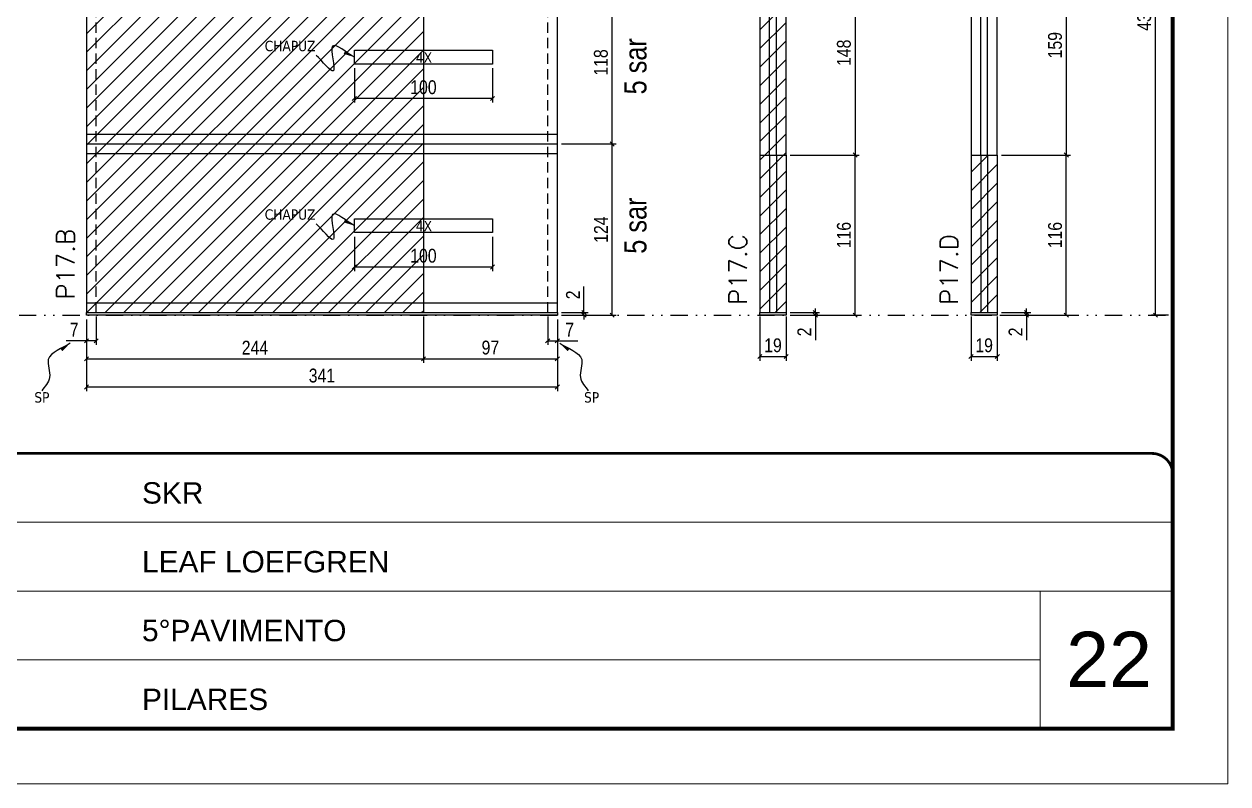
# Model space of a CAD drawing. Extents: x 14400 to 27878, y -21631 to 6985.
# Drawn here: x 16625 to 17497, y 192 to 742 of the extents above; entities that cross this region are included whole.
import ezdxf

# ---------------------------------------------------------------- set-up
doc = ezdxf.new("R2010")
doc.units = 0
for name, pattern in [('CONTINUO', [0]), ('DASHED', [0.75, 0.5, -0.25]), ('DIVIDE2', [0.625, 0.25, -0.125, 0, -0.125, 0, -0.125]), ('HIDDEN', [0.375, 0.25, -0.125])]:
    doc.linetypes.add(name, pattern=pattern)
for name, color, linetype, lineweight in [('CARIMBO', 255, 'Continuous', 9), ('Folhas', 255, 'Continuous', 9), ('Hachura', 251, 'Continuous', 9), ('SARRAFO DE PRESSAO', 251, 'DASHED', 9), ('Texto Seção', 7, 'Continuous', 15)]:
    doc.layers.add(name, color=color, linetype=linetype, lineweight=lineweight)
for name, color, linetype in [('COTA', 241, 'Continuous'), ('NOMENCLATURA', 7, 'Continuous'), ('Nível', 160, 'Continuous'), ('Painéis', 200, 'Continuous'), ('SARR_2.2x10', 60, 'Continuous'), ('SARR_2.2x7', 40, 'Continuous'), ('Sarrafo de Pressão', 42, 'HIDDEN'), ('texto', 7, 'Continuous')]:
    doc.layers.add(name, color=color, linetype=linetype)
doc.styles.add('ARIAL', font='arial.ttf')
doc.styles.add('ARIAL_NARROW', font='ARIALN.TTF', dxfattribs={"height": 0.2})
doc.styles.add('COTA TECNICA', font='techl___.ttf', dxfattribs={"height": 10})
doc.styles.add('COTA TECNICA-50', font='techl___.ttf', dxfattribs={"height": 10})
doc.styles.add('REGUA-120', font='ROMANS.shx', dxfattribs={"height": 15})
doc.styles.get("Standard").update_dxf_attribs({"font": 'arial.ttf'})
doc.dimstyles.new('COTA PAINEL-50', dxfattribs={"dimtxt": 10, "dimasz": 3, "dimexe": 3, "dimexo": 3, "dimgap": 3, "dimtad": 1, "dimdec": 1, "dimzin": 12, "dimdsep": 46, "dimtxsty": 'COTA TECNICA-50', "dimblk1": 'OBLIQUE', "dimblk2": 'OBLIQUE', "dimsah": 1, "dimcen": 0.9, "dimclrd": 4, "dimclre": 4, "dimclrt": 240, "dimadec": 1, "dimazin": 3, "dimtfac": 1, "dimtdec": 1, "dimtmove": 0, "dimatfit": 3, "dimfxl": 1, "dimtolj": 1, "dimtzin": 12, "dimarcsym": 0})
doc.dimstyles.new('PAINEL', dxfattribs={"dimtxt": 10, "dimasz": 3, "dimexe": 3, "dimexo": 3, "dimgap": 3, "dimtad": 1, "dimdec": 1, "dimzin": 12, "dimdsep": 46, "dimtxsty": 'COTA TECNICA', "dimblk1": 'OBLIQUE', "dimblk2": 'OBLIQUE', "dimsah": 1, "dimcen": 0.9, "dimclrd": 4, "dimclre": 4, "dimclrt": 240, "dimadec": 1, "dimazin": 3, "dimtfac": 1, "dimtdec": 1, "dimtmove": 0, "dimatfit": 3, "dimfxl": 1, "dimtolj": 1, "dimtzin": 12, "dimarcsym": 0})
doc.dimstyles.get("Standard").update_dxf_attribs({"dimtxt": 0.18, "dimasz": 0.18, "dimexe": 0.18, "dimexo": 0.0625, "dimgap": 0.09, "dimtad": 0, "dimtih": 1, "dimtoh": 1, "dimdec": 4, "dimzin": 0, "dimdsep": 46, "dimtxsty": 'Standard', "dimcen": 0.09, "dimadec": 0, "dimazin": 0, "dimtfac": 1, "dimtdec": 4, "dimtofl": 0, "dimtmove": 0, "dimatfit": 3, "dimfxl": 1, "dimtolj": 1, "dimtzin": 0, "dimarcsym": 0})

# ---------------------------------------------------------------- blocks, each defined once
blk = doc.blocks.new('9999999999')
at = {"color": 30, "linetype": 'CONTINUO'}
for p, q in [((98564.56, 34379.64), (99583.98, 34379.64)), ((98564.56, 34329.83), (99487.98, 34329.83)), ((99583.98, 34329.83), (99487.98, 34329.83)), ((99487.98, 34329.83), (99487.98, 34230.21)), ((98564.56, 34280.02), (99487.98, 34280.02))]:
    blk.add_line(p, q, dxfattribs=at)
at = {"color": 30, "linetype": 'CONTINUO', "const_width": 2}
blk.add_lwpolyline([(99583.98, 34230.21), (99583.98, 34414.45, 0.414214), (99568.98, 34429.45), (98228.98, 34429.45, 0.414214), (98213.98, 34414.45), (98213.98, 34245.21, 0.414214), (98228.98, 34230.21), (99583.98, 34230.21)], format="xyb", dxfattribs=at)
at = {"layer": 'Folhas'}
blk.add_lwpolyline([(98138.98, 34190.21), (99623.98, 34190.21), (99623.98, 35240.21), (98138.98, 35240.21)], close=True, dxfattribs=at)
at = {"layer": 'Folhas', "color": 30, "const_width": 3}
blk.add_lwpolyline([(98213.98, 34230.21), (99583.98, 34230.21), (99583.98, 35200.21), (98213.98, 35200.21)], close=True, dxfattribs=at)
at = {"color": 7, "linetype": 'Continuous', "ltscale": 5, "style": 'ARIAL'}
for s, height, p in [('SKR', 15.483, (98837.68, 34393.13)), ('LEAF LOEFGREN', 15.4829, (98837.68, 34343.32)), ('5°PAVIMENTO', 15.4829, (98837.68, 34293.51)), ('PILARES', 15.483, (98837.68, 34243.7))]:
    blk.add_text(s, height=height, dxfattribs=at).set_placement(p)
blk = doc.blocks.new('_Oblique')
at = {"color": 0, "linetype": 'ByBlock', "lineweight": -2}
blk.add_line((-0.5, -0.5), (0.5, 0.5), dxfattribs=at)
blk = doc.blocks.new('*D919')
at = {"layer": 'COTA', "color": 4, "lineweight": -2, "transparency": 16777216}
for p, q in [((17158.05, 530.13), (17158.05, 498.24)), ((17177.05, 530.13), (17177.05, 498.24)), ((17158.05, 501.24), (17177.05, 501.24))]:
    blk.add_line(p, q, dxfattribs=at)
at = {"layer": 'Defpoints', "color": 0, "transparency": 16777216}
for p in [(17158.05, 533.13), (17177.05, 533.13), (17177.05, 501.24)]:
    blk.add_point(p, dxfattribs=at)
at = {"layer": 'COTA', "color": 4, "lineweight": -2, "transparency": 16777216, "xscale": 3, "yscale": 3, "zscale": 3, "rotation": 180}
blk.add_blockref('_Oblique', (17158.05, 501.24), dxfattribs=at)
at = {"layer": 'COTA', "color": 4, "lineweight": -2, "transparency": 16777216, "xscale": 3, "yscale": 3, "zscale": 3}
blk.add_blockref('_Oblique', (17177.05, 501.24), dxfattribs=at)
at = {"layer": 'COTA', "color": 240, "transparency": 16777216, "insert": (17167.55, 509.33), "char_height": 10, "attachment_point": 5, "style": 'COTA TECNICA'}
blk.add_mtext('\\A1;19', dxfattribs=at)
blk = doc.blocks.new('*D920')
at = {"layer": 'COTA', "color": 4, "lineweight": -2, "transparency": 16777216}
for p, q in [((17180.05, 533.13), (17201.24, 533.13)), ((17198.24, 533.13), (17198.24, 536.13)), ((17198.24, 533.13), (17198.24, 531.13)), ((17180.05, 531.13), (17201.24, 531.13)), ((17198.24, 531.13), (17198.24, 513.02))]:
    blk.add_line(p, q, dxfattribs=at)
at = {"layer": 'Defpoints', "color": 0, "transparency": 16777216}
for p in [(17177.05, 533.13), (17198.24, 533.13), (17177.05, 531.13)]:
    blk.add_point(p, dxfattribs=at)
at = {"layer": 'COTA', "color": 4, "lineweight": -2, "transparency": 16777216, "xscale": 3, "yscale": 3, "zscale": 3}
for p, rotation in [((17198.24, 533.13), 270), ((17198.24, 531.13), 90)]:
    blk.add_blockref('_Oblique', p, dxfattribs=dict(at, rotation=rotation))
at = {"layer": 'COTA', "color": 240, "transparency": 16777216, "insert": (17190.24, 519.08), "char_height": 10, "attachment_point": 5, "rotation": 90, "style": 'COTA TECNICA-50'}
blk.add_mtext('\\A1;2', dxfattribs=at)
blk = doc.blocks.new('*D917')
at = {"layer": 'COTA', "color": 4, "lineweight": -2, "transparency": 16777216}
for p, q in [((17180.05, 647.13), (17230.04, 647.13)), ((17227.04, 531.13), (17227.04, 647.13)), ((17180.05, 531.13), (17230.04, 531.13))]:
    blk.add_line(p, q, dxfattribs=at)
at = {"layer": 'Defpoints', "color": 0, "transparency": 16777216}
for p in [(17177.05, 647.13), (17227.04, 647.13), (17177.05, 531.13)]:
    blk.add_point(p, dxfattribs=at)
at = {"layer": 'COTA', "color": 4, "lineweight": -2, "transparency": 16777216, "xscale": 3, "yscale": 3, "zscale": 3}
for p, rotation in [((17227.04, 647.13), 90), ((17227.04, 531.13), 270)]:
    blk.add_blockref('_Oblique', p, dxfattribs=dict(at, rotation=rotation))
at = {"layer": 'COTA', "color": 240, "transparency": 16777216, "insert": (17218.93, 589.13), "char_height": 10, "attachment_point": 5, "rotation": 90, "style": 'COTA TECNICA-50'}
blk.add_mtext('\\A1;116', dxfattribs=at)
blk = doc.blocks.new('*D1529')
at = {"layer": 'COTA', "color": 4, "lineweight": -2, "transparency": 16777216}
for p, q in [((16670.44, 528.13), (16670.44, 509.62)), ((16677.44, 530.13), (16677.44, 509.62)), ((16670.44, 512.62), (16655.71, 512.62)), ((16677.44, 512.62), (16670.44, 512.62))]:
    blk.add_line(p, q, dxfattribs=at)
at = {"layer": 'Defpoints', "color": 0, "transparency": 16777216}
for p in [(16677.44, 533.13), (16670.44, 531.13), (16670.44, 512.62)]:
    blk.add_point(p, dxfattribs=at)
at = {"layer": 'COTA', "color": 4, "lineweight": -2, "transparency": 16777216, "xscale": 3, "yscale": 3, "zscale": 3, "rotation": 180}
blk.add_blockref('_Oblique', (16670.44, 512.62), dxfattribs=at)
at = {"layer": 'COTA', "color": 4, "lineweight": -2, "transparency": 16777216, "xscale": 3, "yscale": 3, "zscale": 3}
blk.add_blockref('_Oblique', (16677.44, 512.62), dxfattribs=at)
at = {"layer": 'COTA', "color": 240, "transparency": 16777216, "insert": (16661.58, 520.7), "char_height": 10, "attachment_point": 5, "style": 'COTA TECNICA-50'}
blk.add_mtext('\\A1;7', dxfattribs=at)
blk = doc.blocks.new('*D1530')
at = {"layer": 'COTA', "color": 4, "lineweight": -2, "transparency": 16777216}
for p, q in [((17004.44, 530.13), (17004.44, 509.62)), ((17011.44, 528.13), (17011.44, 509.62)), ((17004.44, 512.62), (17011.44, 512.62)), ((17011.44, 512.62), (17026.17, 512.62))]:
    blk.add_line(p, q, dxfattribs=at)
at = {"layer": 'Defpoints', "color": 0, "transparency": 16777216}
for p in [(17004.44, 533.13), (17011.44, 531.13), (17011.44, 512.62)]:
    blk.add_point(p, dxfattribs=at)
at = {"layer": 'COTA', "color": 4, "lineweight": -2, "transparency": 16777216, "xscale": 3, "yscale": 3, "zscale": 3, "rotation": 180}
blk.add_blockref('_Oblique', (17004.44, 512.62), dxfattribs=at)
at = {"layer": 'COTA', "color": 4, "lineweight": -2, "transparency": 16777216, "xscale": 3, "yscale": 3, "zscale": 3}
blk.add_blockref('_Oblique', (17011.44, 512.62), dxfattribs=at)
at = {"layer": 'COTA', "color": 240, "transparency": 16777216, "insert": (17020.31, 520.7), "char_height": 10, "attachment_point": 5, "style": 'COTA TECNICA-50'}
blk.add_mtext('\\A1;7', dxfattribs=at)
blk = doc.blocks.new('*D1531')
at = {"layer": 'COTA', "color": 4, "lineweight": -2, "transparency": 16777216}
for p, q in [((17030.7, 533.13), (17030.7, 551.94)), ((17014.44, 533.13), (17033.7, 533.13)), ((17030.7, 531.13), (17030.7, 533.13)), ((17014.44, 531.13), (17033.7, 531.13)), ((17030.7, 531.13), (17030.7, 528.13))]:
    blk.add_line(p, q, dxfattribs=at)
at = {"layer": 'Defpoints', "color": 0, "transparency": 16777216}
for p in [(17011.44, 533.13), (17011.44, 531.13), (17030.7, 531.13)]:
    blk.add_point(p, dxfattribs=at)
at = {"layer": 'COTA', "color": 4, "lineweight": -2, "transparency": 16777216, "xscale": 3, "yscale": 3, "zscale": 3}
for p, rotation in [((17030.7, 533.13), 270), ((17030.7, 531.13), 90)]:
    blk.add_blockref('_Oblique', p, dxfattribs=dict(at, rotation=rotation))
at = {"layer": 'COTA', "color": 240, "transparency": 16777216, "insert": (17022.7, 545.88), "char_height": 10, "attachment_point": 5, "rotation": 90, "style": 'COTA TECNICA-50'}
blk.add_mtext('\\A1;2', dxfattribs=at)
blk = doc.blocks.new('*D1532')
at = {"layer": 'COTA', "color": 4, "lineweight": -2, "transparency": 16777216}
for p, q in [((16670.44, 528.13), (16670.44, 496.58)), ((16914.44, 530.13), (16914.44, 496.58)), ((16670.44, 499.58), (16914.44, 499.58))]:
    blk.add_line(p, q, dxfattribs=at)
at = {"layer": 'Defpoints', "color": 0, "transparency": 16777216}
for p in [(16914.44, 533.13), (16670.44, 531.13), (16914.44, 499.58)]:
    blk.add_point(p, dxfattribs=at)
at = {"layer": 'COTA', "color": 4, "lineweight": -2, "transparency": 16777216, "xscale": 3, "yscale": 3, "zscale": 3, "rotation": 180}
blk.add_blockref('_Oblique', (16670.44, 499.58), dxfattribs=at)
at = {"layer": 'COTA', "color": 4, "lineweight": -2, "transparency": 16777216, "xscale": 3, "yscale": 3, "zscale": 3}
blk.add_blockref('_Oblique', (16914.44, 499.58), dxfattribs=at)
at = {"layer": 'COTA', "color": 240, "transparency": 16777216, "insert": (16792.44, 507.65), "char_height": 10, "attachment_point": 5, "style": 'COTA TECNICA-50'}
blk.add_mtext('\\A1;244', dxfattribs=at)
blk = doc.blocks.new('*D1533')
at = {"layer": 'COTA', "color": 4, "lineweight": -2, "transparency": 16777216}
for p, q in [((16914.44, 530.13), (16914.44, 496.58)), ((17011.44, 528.13), (17011.44, 496.58)), ((16914.44, 499.58), (17011.44, 499.58))]:
    blk.add_line(p, q, dxfattribs=at)
at = {"layer": 'Defpoints', "color": 0, "transparency": 16777216}
for p in [(16914.44, 533.13), (17011.44, 531.13), (17011.44, 499.58)]:
    blk.add_point(p, dxfattribs=at)
at = {"layer": 'COTA', "color": 4, "lineweight": -2, "transparency": 16777216, "xscale": 3, "yscale": 3, "zscale": 3, "rotation": 180}
blk.add_blockref('_Oblique', (16914.44, 499.58), dxfattribs=at)
at = {"layer": 'COTA', "color": 4, "lineweight": -2, "transparency": 16777216, "xscale": 3, "yscale": 3, "zscale": 3}
blk.add_blockref('_Oblique', (17011.44, 499.58), dxfattribs=at)
at = {"layer": 'COTA', "color": 240, "transparency": 16777216, "insert": (16962.94, 507.68), "char_height": 10, "attachment_point": 5, "style": 'COTA TECNICA-50'}
blk.add_mtext('\\A1;97', dxfattribs=at)
blk = doc.blocks.new('*D1534')
at = {"layer": 'COTA', "color": 4, "linetype": 'ByBlock', "lineweight": -2, "transparency": 16777216}
for p, q in [((16864.44, 587.98), (16864.44, 563.05)), ((16964.44, 587.98), (16964.44, 563.05)), ((16964.44, 566.05), (16864.44, 566.05))]:
    blk.add_line(p, q, dxfattribs=at)
at = {"layer": 'Defpoints', "color": 0, "linetype": 'ByBlock', "transparency": 16777216}
for p in [(16864.44, 590.98), (16964.44, 590.98), (16864.44, 566.05)]:
    blk.add_point(p, dxfattribs=at)
at = {"layer": 'COTA', "color": 4, "linetype": 'ByBlock', "lineweight": -2, "transparency": 16777216, "xscale": 3, "yscale": 3, "zscale": 3, "rotation": 180}
blk.add_blockref('_Oblique', (16864.44, 566.05), dxfattribs=at)
at = {"layer": 'COTA', "color": 4, "linetype": 'ByBlock', "lineweight": -2, "transparency": 16777216, "xscale": 3, "yscale": 3, "zscale": 3}
blk.add_blockref('_Oblique', (16964.44, 566.05), dxfattribs=at)
at = {"layer": 'COTA', "color": 240, "linetype": 'ByBlock', "transparency": 16777216, "insert": (16914.44, 574.15), "char_height": 10, "attachment_point": 5, "style": 'COTA TECNICA'}
blk.add_mtext('\\A1;100', dxfattribs=at)
blk = doc.blocks.new('*D1535')
at = {"layer": 'COTA', "color": 4, "lineweight": -2, "transparency": 16777216}
for p, q in [((17014.44, 655.13), (17054.08, 655.13)), ((17051.08, 531.13), (17051.08, 655.13)), ((17014.44, 531.13), (17054.08, 531.13))]:
    blk.add_line(p, q, dxfattribs=at)
at = {"layer": 'Defpoints', "color": 0, "transparency": 16777216}
for p in [(17011.44, 655.13), (17051.08, 655.13), (17011.44, 531.13)]:
    blk.add_point(p, dxfattribs=at)
at = {"layer": 'COTA', "color": 4, "lineweight": -2, "transparency": 16777216, "xscale": 3, "yscale": 3, "zscale": 3}
for p, rotation in [((17051.08, 655.13), 90), ((17051.08, 531.13), 270)]:
    blk.add_blockref('_Oblique', p, dxfattribs=dict(at, rotation=rotation))
at = {"layer": 'COTA', "color": 240, "transparency": 16777216, "insert": (17043.01, 593.13), "char_height": 10, "attachment_point": 5, "rotation": 90, "style": 'COTA TECNICA'}
blk.add_mtext('\\A1;124', dxfattribs=at)
blk = doc.blocks.new('*D1537')
at = {"layer": 'COTA', "color": 4, "lineweight": -2, "transparency": 16777216}
for p, q in [((17310.96, 530.13), (17310.96, 498.24)), ((17329.96, 530.13), (17329.96, 498.24)), ((17310.96, 501.24), (17329.96, 501.24))]:
    blk.add_line(p, q, dxfattribs=at)
at = {"layer": 'Defpoints', "color": 0, "transparency": 16777216}
for p in [(17310.96, 533.13), (17329.96, 533.13), (17329.96, 501.24)]:
    blk.add_point(p, dxfattribs=at)
at = {"layer": 'COTA', "color": 4, "lineweight": -2, "transparency": 16777216, "xscale": 3, "yscale": 3, "zscale": 3, "rotation": 180}
blk.add_blockref('_Oblique', (17310.96, 501.24), dxfattribs=at)
at = {"layer": 'COTA', "color": 4, "lineweight": -2, "transparency": 16777216, "xscale": 3, "yscale": 3, "zscale": 3}
blk.add_blockref('_Oblique', (17329.96, 501.24), dxfattribs=at)
at = {"layer": 'COTA', "color": 240, "transparency": 16777216, "insert": (17320.46, 509.33), "char_height": 10, "attachment_point": 5, "style": 'COTA TECNICA'}
blk.add_mtext('\\A1;19', dxfattribs=at)
blk = doc.blocks.new('*D1538')
at = {"layer": 'COTA', "color": 4, "lineweight": -2, "transparency": 16777216}
for p, q in [((17332.96, 533.13), (17354.16, 533.13)), ((17351.16, 533.13), (17351.16, 536.13)), ((17351.16, 533.13), (17351.16, 531.13)), ((17332.96, 531.13), (17354.16, 531.13)), ((17351.16, 531.13), (17351.16, 513.02))]:
    blk.add_line(p, q, dxfattribs=at)
at = {"layer": 'Defpoints', "color": 0, "transparency": 16777216}
for p in [(17329.96, 533.13), (17351.16, 533.13), (17329.96, 531.13)]:
    blk.add_point(p, dxfattribs=at)
at = {"layer": 'COTA', "color": 4, "lineweight": -2, "transparency": 16777216, "xscale": 3, "yscale": 3, "zscale": 3}
for p, rotation in [((17351.16, 533.13), 270), ((17351.16, 531.13), 90)]:
    blk.add_blockref('_Oblique', p, dxfattribs=dict(at, rotation=rotation))
at = {"layer": 'COTA', "color": 240, "transparency": 16777216, "insert": (17343.16, 519.08), "char_height": 10, "attachment_point": 5, "rotation": 90, "style": 'COTA TECNICA-50'}
blk.add_mtext('\\A1;2', dxfattribs=at)
blk = doc.blocks.new('*D1539')
at = {"layer": 'COTA', "color": 4, "lineweight": -2, "transparency": 16777216}
for p, q in [((17332.96, 647.13), (17382.95, 647.13)), ((17379.95, 531.13), (17379.95, 647.13)), ((17332.96, 531.13), (17382.95, 531.13))]:
    blk.add_line(p, q, dxfattribs=at)
at = {"layer": 'Defpoints', "color": 0, "transparency": 16777216}
for p in [(17329.96, 647.13), (17379.95, 647.13), (17329.96, 531.13)]:
    blk.add_point(p, dxfattribs=at)
at = {"layer": 'COTA', "color": 4, "lineweight": -2, "transparency": 16777216, "xscale": 3, "yscale": 3, "zscale": 3}
for p, rotation in [((17379.95, 647.13), 90), ((17379.95, 531.13), 270)]:
    blk.add_blockref('_Oblique', p, dxfattribs=dict(at, rotation=rotation))
at = {"layer": 'COTA', "color": 240, "transparency": 16777216, "insert": (17371.85, 589.13), "char_height": 10, "attachment_point": 5, "rotation": 90, "style": 'COTA TECNICA-50'}
blk.add_mtext('\\A1;116', dxfattribs=at)
blk = doc.blocks.new('*D1542')
at = {"layer": 'COTA', "color": 4, "lineweight": -2, "transparency": 16777216}
for p, q in [((16670.44, 528.13), (16670.44, 476.21)), ((17011.44, 528.13), (17011.44, 476.21)), ((16670.44, 479.21), (17011.44, 479.21))]:
    blk.add_line(p, q, dxfattribs=at)
at = {"layer": 'Defpoints', "color": 0, "transparency": 16777216}
for p in [(16670.44, 531.13), (17011.44, 531.13), (17011.44, 479.21)]:
    blk.add_point(p, dxfattribs=at)
at = {"layer": 'COTA', "color": 4, "lineweight": -2, "transparency": 16777216, "xscale": 3, "yscale": 3, "zscale": 3, "rotation": 180}
blk.add_blockref('_Oblique', (16670.44, 479.21), dxfattribs=at)
at = {"layer": 'COTA', "color": 4, "lineweight": -2, "transparency": 16777216, "xscale": 3, "yscale": 3, "zscale": 3}
blk.add_blockref('_Oblique', (17011.44, 479.21), dxfattribs=at)
at = {"layer": 'COTA', "color": 240, "transparency": 16777216, "insert": (16840.94, 487.42), "char_height": 10, "attachment_point": 5, "style": 'COTA TECNICA'}
blk.add_mtext('\\A1;341', dxfattribs=at)
blk = doc.blocks.new('*D1567')
at = {"layer": 'COTA', "color": 4, "lineweight": -2, "transparency": 16777216}
for p, q in [((17014.44, 773.13), (17054.08, 773.13)), ((17051.08, 655.13), (17051.08, 773.13)), ((17014.44, 655.13), (17054.08, 655.13))]:
    blk.add_line(p, q, dxfattribs=at)
at = {"layer": 'Defpoints', "color": 0, "transparency": 16777216}
for p in [(17011.44, 773.13), (17051.08, 773.13), (17011.44, 655.13)]:
    blk.add_point(p, dxfattribs=at)
at = {"layer": 'COTA', "color": 4, "lineweight": -2, "transparency": 16777216, "xscale": 3, "yscale": 3, "zscale": 3}
for p, rotation in [((17051.08, 773.13), 90), ((17051.08, 655.13), 270)]:
    blk.add_blockref('_Oblique', p, dxfattribs=dict(at, rotation=rotation))
at = {"layer": 'COTA', "color": 240, "transparency": 16777216, "insert": (17042.99, 714.13), "char_height": 10, "attachment_point": 5, "rotation": 90, "style": 'COTA TECNICA'}
blk.add_mtext('\\A1;118', dxfattribs=at)
blk = doc.blocks.new('*D1568')
at = {"layer": 'COTA', "color": 4, "linetype": 'ByBlock', "lineweight": -2, "transparency": 16777216}
for p, q in [((16864.44, 709.98), (16864.44, 685.05)), ((16964.44, 709.98), (16964.44, 685.05)), ((16964.44, 688.05), (16864.44, 688.05))]:
    blk.add_line(p, q, dxfattribs=at)
at = {"layer": 'Defpoints', "color": 0, "linetype": 'ByBlock', "transparency": 16777216}
for p in [(16864.44, 712.98), (16964.44, 712.98), (16864.44, 688.05)]:
    blk.add_point(p, dxfattribs=at)
at = {"layer": 'COTA', "color": 4, "linetype": 'ByBlock', "lineweight": -2, "transparency": 16777216, "xscale": 3, "yscale": 3, "zscale": 3, "rotation": 180}
blk.add_blockref('_Oblique', (16864.44, 688.05), dxfattribs=at)
at = {"layer": 'COTA', "color": 4, "linetype": 'ByBlock', "lineweight": -2, "transparency": 16777216, "xscale": 3, "yscale": 3, "zscale": 3}
blk.add_blockref('_Oblique', (16964.44, 688.05), dxfattribs=at)
at = {"layer": 'COTA', "color": 240, "linetype": 'ByBlock', "transparency": 16777216, "insert": (16914.44, 696.15), "char_height": 10, "attachment_point": 5, "style": 'COTA TECNICA'}
blk.add_mtext('\\A1;100', dxfattribs=at)
blk = doc.blocks.new('*D1569')
at = {"layer": 'COTA', "color": 4, "lineweight": -2, "transparency": 16777216}
for p, q in [((17180.05, 795.13), (17230.04, 795.13)), ((17227.04, 795.13), (17227.04, 647.13)), ((17180.05, 647.13), (17230.04, 647.13))]:
    blk.add_line(p, q, dxfattribs=at)
at = {"layer": 'Defpoints', "color": 0, "transparency": 16777216}
for p in [(17177.05, 795.13), (17177.05, 647.13), (17227.04, 647.13)]:
    blk.add_point(p, dxfattribs=at)
at = {"layer": 'COTA', "color": 4, "lineweight": -2, "transparency": 16777216, "xscale": 3, "yscale": 3, "zscale": 3}
for p, rotation in [((17227.04, 795.13), 90), ((17227.04, 647.13), 270)]:
    blk.add_blockref('_Oblique', p, dxfattribs=dict(at, rotation=rotation))
at = {"layer": 'COTA', "color": 240, "transparency": 16777216, "insert": (17218.94, 721.13), "char_height": 10, "attachment_point": 5, "rotation": 90, "style": 'COTA TECNICA'}
blk.add_mtext('\\A1;148', dxfattribs=at)
blk = doc.blocks.new('*D1570')
at = {"layer": 'COTA', "color": 4, "lineweight": -2, "transparency": 16777216}
for p, q in [((17332.96, 806.13), (17382.95, 806.13)), ((17379.95, 806.13), (17379.95, 647.13)), ((17332.96, 647.13), (17382.95, 647.13))]:
    blk.add_line(p, q, dxfattribs=at)
at = {"layer": 'Defpoints', "color": 0, "transparency": 16777216}
for p in [(17329.96, 806.13), (17329.96, 647.13), (17379.95, 647.13)]:
    blk.add_point(p, dxfattribs=at)
at = {"layer": 'COTA', "color": 4, "lineweight": -2, "transparency": 16777216, "xscale": 3, "yscale": 3, "zscale": 3}
for p, rotation in [((17379.95, 806.13), 90), ((17379.95, 647.13), 270)]:
    blk.add_blockref('_Oblique', p, dxfattribs=dict(at, rotation=rotation))
at = {"layer": 'COTA', "color": 240, "transparency": 16777216, "insert": (17371.81, 726.63), "char_height": 10, "attachment_point": 5, "rotation": 90, "style": 'COTA TECNICA'}
blk.add_mtext('\\A1;159', dxfattribs=at)
blk = doc.blocks.new('*D3947')
at = {"layer": 'COTA', "color": 4, "lineweight": -2, "transparency": 16777216}
for p, q in [((17453.97, 962.13), (17441.59, 962.13)), ((17444.59, 531.13), (17444.59, 962.13)), ((17453.97, 531.13), (17441.59, 531.13))]:
    blk.add_line(p, q, dxfattribs=at)
at = {"layer": 'Defpoints', "color": 0, "transparency": 16777216}
for p in [(17444.59, 962.13), (17456.97, 962.13), (17456.97, 531.13)]:
    blk.add_point(p, dxfattribs=at)
at = {"layer": 'COTA', "color": 4, "lineweight": -2, "transparency": 16777216, "xscale": 3, "yscale": 3, "zscale": 3}
for p, rotation in [((17444.59, 962.13), 90), ((17444.59, 531.13), 270)]:
    blk.add_blockref('_Oblique', p, dxfattribs=dict(at, rotation=rotation))
at = {"layer": 'COTA', "color": 240, "transparency": 16777216, "insert": (17436.37, 746.63), "char_height": 10, "attachment_point": 5, "rotation": 90, "style": 'COTA TECNICA'}
blk.add_mtext('\\A1;431', dxfattribs=at)

msp = doc.modelspace()

# ---------------------------------------------------------------- hatches: boundary and pattern name
at = {"layer": 'Hachura', "linetype": 'ByBlock'}
h = msp.add_hatch(dxfattribs=at)
h.set_pattern_fill('ANSI31', color=256, scale=3)
h.paths.add_polyline_path([(16415.15, 771.13), (16171.15, 771.13), (16171.15, 655.13), (16415.15, 655.13)])
h.paths.add_polyline_path([(16415.15, 655.13), (16171.15, 655.13), (16171.15, 533.13), (16415.15, 533.13)])
h.paths.add_polyline_path([(16914.44, 773.13), (16670.44, 773.13), (16670.44, 655.13), (16914.44, 655.13)])
h.paths.add_polyline_path([(16914.44, 655.13), (16670.44, 655.13), (16670.44, 533.13), (16914.44, 533.13)])
h.paths.add_polyline_path([(17177.05, 647.13), (17158.05, 647.13), (17158.05, 533.13), (17177.05, 533.13)])
h.paths.add_polyline_path([(17177.05, 795.13), (17158.05, 795.13), (17158.05, 647.13), (17177.05, 647.13)])
h.paths.add_polyline_path([(17329.96, 647.13), (17310.96, 647.13), (17310.96, 533.13), (17329.96, 533.13)])

# ---------------------------------------------------------------- linework, layer by layer
at = {"layer": 'Nível', "color": 4, "linetype": 'DIVIDE2', "ltscale": 50}
msp.add_line((16086.97, 531.13), (17456.97, 531.13), dxfattribs=at)
at = {"layer": 'Painéis'}
for p, q in [((16914.44, 895.13), (16914.44, 533.13)), ((16670.44, 806.13), (16670.44, 533.13)), ((17011.44, 533.13), (17011.44, 795.13)), ((16670.44, 655.13), (17011.44, 655.13)), ((17158.05, 647.13), (17158.05, 533.13)), ((17158.05, 647.13), (17177.05, 647.13)), ((17177.05, 647.13), (17177.05, 533.13)), ((17310.96, 647.13), (17310.96, 533.13)), ((17310.96, 647.13), (17329.96, 647.13)), ((17329.96, 647.13), (17329.96, 533.13)), ((17158.05, 533.13), (17177.05, 533.13)), ((17158.05, 531.13), (17158.05, 533.13)), ((17177.05, 533.13), (17177.05, 531.13)), ((17310.96, 533.13), (17329.96, 533.13)), ((17310.96, 531.13), (17310.96, 533.13)), ((17329.96, 533.13), (17329.96, 531.13)), ((17177.05, 531.13), (17158.05, 531.13)), ((17329.96, 531.13), (17310.96, 531.13))]:
    msp.add_line(p, q, dxfattribs=at)
for points in [[(17310.96, 647.13), (17329.96, 647.13), (17329.96, 806.13), (17310.96, 806.13)], [(17158.05, 647.13), (17177.05, 647.13), (17177.05, 795.13), (17158.05, 795.13)], [(17011.44, 531.13), (16670.44, 531.13), (16670.44, 533.13), (17011.44, 533.13)]]:
    msp.add_lwpolyline(points, close=True, dxfattribs=at)
at = {"layer": 'SARR_2.2x10'}
for points in [[(16864.44, 722.98), (16964.44, 722.98), (16964.44, 712.98), (16864.44, 712.98)], [(16864.44, 600.98), (16964.44, 600.98), (16964.44, 590.98), (16864.44, 590.98)]]:
    msp.add_lwpolyline(points, close=True, dxfattribs=at)
at = {"layer": 'SARR_2.2x7'}
for p, q in [((17317.96, 647.13), (17317.96, 806.13)), ((17322.96, 647.13), (17322.96, 806.13)), ((17165.05, 647.13), (17165.05, 795.13)), ((17170.05, 647.13), (17170.05, 795.13)), ((16670.44, 662.13), (16914.44, 662.13)), ((16914.44, 662.13), (17011.44, 662.13)), ((16670.44, 648.13), (16914.44, 648.13)), ((16914.44, 648.13), (17011.44, 648.13)), ((17165.05, 647.13), (17165.05, 533.13)), ((17170.05, 647.13), (17170.05, 533.13)), ((17317.96, 647.13), (17317.96, 533.13)), ((17322.96, 647.13), (17322.96, 533.13)), ((16670.44, 540.13), (16914.44, 540.13)), ((16914.44, 540.13), (17011.44, 540.13))]:
    msp.add_line(p, q, dxfattribs=at)
at = {"layer": 'Sarrafo de Pressão', "ltscale": 30}
for p, q in [((16677.44, 533.13), (16677.44, 773.13)), ((17004.44, 533.13), (17004.44, 773.13))]:
    msp.add_line(p, q, dxfattribs=at)

# ---------------------------------------------------------------- block references
at = {"layer": 'SARRAFO DE PRESSAO', "color": 6, "linetype": 'ByBlock'}
msp.add_blockref('9999999999', (-82127.01, -33998.35), dxfattribs=at)

# ---------------------------------------------------------------- texts
at = {"layer": 'CARIMBO', "style": 'ARIAL'}
msp.add_text('22', height=40, dxfattribs=at).set_placement((17379.83, 262))
at = {"layer": 'NOMENCLATURA', "style": 'ARIAL_NARROW'}
for p in [(17075.96, 690.98), (17075.96, 575.65)]:
    msp.add_text('5 sar', height=16, rotation=90, dxfattribs=at).set_placement(p)
at = {"layer": 'texto', "color": 0, "char_height": 7.5, "attachment_point": 5}
for s, insert in [('{\\fTahoma|b0|i0|c0|p34;\\C4;CHAPUZ}', (16817.89, 725.99)), ('{\\fTahoma|b0|i0|c0|p34;\\C4;4X}', (16914.83, 717.69)), ('{\\fTahoma|b0|i0|c0|p34;\\C4;CHAPUZ}', (16817.89, 603.99)), ('{\\fTahoma|b0|i0|c0|p34;\\C4;4X}', (16914.83, 595.69)), ('{\\fTahoma|b0|i0|c0|p34;\\C4;SP}', (16638.19, 471.64)), ('{\\fTahoma|b0|i0|c0|p34;\\C4;SP}', (17036.22, 471.64))]:
    msp.add_mtext(s, dxfattribs=dict(at, insert=insert))
at = {"layer": 'Texto Seção', "char_height": 13, "attachment_point": 7, "rotation": 90, "style": 'REGUA-120'}
for s, insert, width in [('P17.B', (16661.82, 542.39), 285.3299), ('P17.C', (17148.6, 538.55), 370.6998), ('P17.D', (17301.51, 538.55), 370.6998)]:
    msp.add_mtext(s, dxfattribs=dict(at, insert=insert, width=width))

# ---------------------------------------------------------------- dimensions: what is measured, and where the dimension line sits
at = {"layer": 'COTA'}
for base, p1, p2, angle, dimstyle, picture, middle in [((17444.59, 962.13), (17456.97, 531.13), (17456.97, 962.13), 90, 'PAINEL', '*D3947', (17436.37, 746.63)), ((17379.95, 647.13), (17329.96, 806.13), (17329.96, 647.13), 90, 'PAINEL', '*D1570', (17371.81, 726.63)), ((17227.04, 647.13), (17177.05, 795.13), (17177.05, 647.13), 90, 'PAINEL', '*D1569', (17218.94, 721.13)), ((17051.08, 773.13), (17011.44, 655.13), (17011.44, 773.13), 90, 'PAINEL', '*D1567', (17042.99, 714.13)), ((17051.08, 655.13), (17011.44, 531.13), (17011.44, 655.13), 90, 'PAINEL', '*D1535', (17043.01, 593.13)), ((17227.04, 647.13), (17177.05, 531.13), (17177.05, 647.13), 90, 'COTA PAINEL-50', '*D917', (17218.93, 589.13)), ((17379.95, 647.13), (17329.96, 531.13), (17329.96, 647.13), 90, 'COTA PAINEL-50', '*D1539', (17371.85, 589.13)), ((16670.44, 512.62), (16677.44, 533.13), (16670.44, 531.13), 180, 'COTA PAINEL-50', '*D1529', (16661.58, 520.7))]:
    dim = msp.add_linear_dim(base=base, p1=p1, p2=p2, angle=angle, dimstyle=dimstyle, dxfattribs=at)
    dim.commit()
    dim.dimension.update_dxf_attribs({"geometry": picture, "text_midpoint": middle})
at = {"layer": 'COTA', "linetype": 'ByBlock'}
for base, p1, p2, picture, middle in [((16864.44, 688.05), (16964.44, 712.98), (16864.44, 712.98), '*D1568', (16914.44, 696.15)), ((16864.44, 566.05), (16964.44, 590.98), (16864.44, 590.98), '*D1534', (16914.44, 574.15))]:
    dim = msp.add_linear_dim(base=base, p1=p1, p2=p2, dimstyle='PAINEL', dxfattribs=at)
    dim.commit()
    dim.dimension.update_dxf_attribs({"geometry": picture, "text_midpoint": middle})
at = {"layer": 'COTA'}
for base, p1, p2, picture, middle in [((17030.7, 531.13), (17011.44, 533.13), (17011.44, 531.13), '*D1531', (17030.7, 545.88)), ((17198.24, 533.13), (17177.05, 531.13), (17177.05, 533.13), '*D920', (17198.24, 519.08)), ((17351.16, 533.13), (17329.96, 531.13), (17329.96, 533.13), '*D1538', (17351.16, 519.08))]:
    dim = msp.add_linear_dim(base=base, p1=p1, p2=p2, angle=90, dimstyle='COTA PAINEL-50', dxfattribs=at)
    dim.commit()
    dim.dimension.update_dxf_attribs({"geometry": picture, "text_midpoint": middle, "dimtype": 160})
for base, p1, p2, dimstyle, picture, middle in [((16914.44, 499.58), (16670.44, 531.13), (16914.44, 533.13), 'COTA PAINEL-50', '*D1532', (16792.44, 507.65)), ((17011.44, 499.58), (16914.44, 533.13), (17011.44, 531.13), 'COTA PAINEL-50', '*D1533', (16962.94, 507.68)), ((17011.44, 512.62), (17004.44, 533.13), (17011.44, 531.13), 'COTA PAINEL-50', '*D1530', (17020.31, 520.7)), ((17011.44, 479.21), (16670.44, 531.13), (17011.44, 531.13), 'PAINEL', '*D1542', (16840.94, 487.42))]:
    dim = msp.add_linear_dim(base=base, p1=p1, p2=p2, dimstyle=dimstyle, dxfattribs=at)
    dim.commit()
    dim.dimension.update_dxf_attribs({"geometry": picture, "text_midpoint": middle})
for base, p1, p2, picture, middle in [((17177.05, 501.24), (17158.05, 533.13), (17177.05, 533.13), '*D919', (17167.55, 509.33)), ((17329.96, 501.24), (17310.96, 533.13), (17329.96, 533.13), '*D1537', (17320.46, 509.33))]:
    dim = msp.add_linear_dim(base=base, p1=p1, p2=p2, dimstyle='PAINEL', override={"dimarcsym": 2}, dxfattribs=at)
    dim.commit()
    dim.dimension.update_dxf_attribs({"geometry": picture, "text_midpoint": middle})

# ---------------------------------------------------------------- leaders
at = {"layer": 'COTA', "path_type": 1}
for points in [[(16864.44, 717.98), (16848.66, 725.99), (16849.24, 708.12), (16836.81, 719.26)], [(16864.44, 595.98), (16848.66, 603.99), (16849.24, 586.12), (16836.81, 597.26)], [(16658.61, 510.95), (16642.83, 499.12), (16643.75, 486.11), (16638.2, 476.33)], [(17013.27, 510.95), (17029.06, 499.12), (17028.13, 486.11), (17033.68, 476.33)]]:
    msp.add_leader(points, dimstyle='Standard', override={"dimasz": 8}, dxfattribs=at)

doc.saveas('drawing.dxf')
